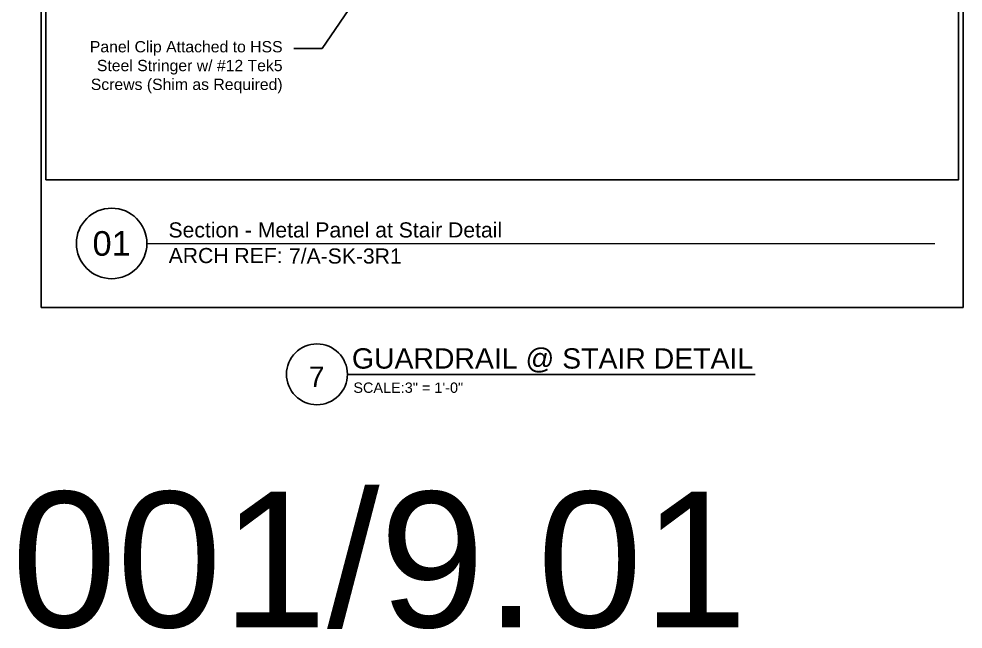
# Model space of a CAD drawing. Header units: inches. Extents: x -301 to 39679, y -468 to 370.
# Drawn here: x -20.84 to 12.64, y -11.15 to 10.48 of the extents above; entities that cross this region are included whole.
import ezdxf
from ezdxf import colors
from ezdxf.entities.mleader import LeaderData, LeaderLine
from ezdxf.enums import TextEntityAlignment as Align
from ezdxf.math import Vec2, Vec3

# ---------------------------------------------------------------- set-up
doc = ezdxf.new("R2010")
doc.units = ezdxf.units.IN
doc.header["$MEASUREMENT"] = 0
doc.layers.get('Defpoints').update_dxf_attribs({"color": 3})
doc.layers.add('NSE-Border', color=156, linetype='Continuous', plot=False)
doc.layers.add('NSE-Construction', color=86, linetype='Continuous', plot=False)
doc.layers.add('NSE-Call-Outs', color=51, linetype='Continuous', lineweight=13)
doc.layers.add('NSE-Title', color=51, linetype='Continuous', lineweight=9)
doc.layers.add('NSE-Detail Border', color=7, linetype='Continuous')
doc.styles.add('004 - NSSM - Standard', font='arial.ttf', dxfattribs={"height": 0.4})
doc.styles.add('008 - NSSM - Standard', font='arial.ttf', dxfattribs={"height": 0.8})
doc.styles.add('048 - NSSM - Standard', font='arial.ttf', dxfattribs={"height": 4.8})
doc.styles.add('PDF Arial', font='arial.ttf')

# ---------------------------------------------------------------- blocks, each defined once
blk = doc.blocks.new('*U5')
blk.add_wipeout([(8.13, 1.1293), (8.13, 0), (0, 0), (0, 11.3125), (8.1719, 11.3125), (8.1719, 0), (8.13, 0), (8.13, 11.2706), (0.0419, 11.2706), (0.0419, 1.1293)])
at = {"layer": 'Defpoints', "ltscale": 0.0625}
blk.add_lwpolyline([(0.0419, 1.1293), (8.13, 1.1293), (8.13, 11.2706), (0.0419, 11.2706)], close=True, dxfattribs=at)
at = {"layer": 'Defpoints'}
blk.add_circle((0.625, 0.5668), 0.3125, dxfattribs=at)
at = {"layer": 'NSE-Border', "ltscale": 0.0625}
blk.add_lwpolyline([(0, 0), (8.1719, 0), (8.1719, 11.3125), (0, 11.3125)], close=True, dxfattribs=at)
at = {"layer": 'NSE-Title'}
blk.add_line((0.9375, 0.5668), (7.9219, 0.5668), dxfattribs=at)
at = {"layer": 'Defpoints', "style": '008 - NSSM - Standard'}
blk.add_attdef('DETAIL_NUMBER', text='', height=0.2179, dxfattribs=at).set_placement((0.625, 0.5668), align=Align.MIDDLE_CENTER)
at = {"layer": 'NSE-Title', "style": '004 - NSSM - Standard'}
blk.add_text('ARCH REF:', height=0.13407, dxfattribs=at).set_placement((1.6355, 0.4596), align=Align.MIDDLE_CENTER)
for tag, p in [('DETAIL_DESCRIPTION', (1.1292, 0.6197)), ('ARCH_REF', (2.1968, 0.3884))]:
    blk.add_attdef(tag, p, '', height=0.1341, dxfattribs=at)

msp = doc.modelspace()

# ---------------------------------------------------------------- linework, layer by layer
at = {"layer": 'NSE-Construction'}
msp.add_lwpolyline([(-10.27094, -1.04329, 0.41616609), (-11.3525, -2.11845, 0.41494257), (-10.27094, -3.2, 0.41272189), (-9.18939, -2.11845, 0.4117244)], format="xyb", close=True, dxfattribs=at)
msp.add_lwpolyline([(-9.19579, -2.12485), (5.26762, -2.12485)], dxfattribs=at)

# ---------------------------------------------------------------- texts
at = {"layer": 'Defpoints', "color": 5, "insert": (-8.05002, -6.28629), "char_height": 4.8, "attachment_point": 2, "style": '048 - NSSM - Standard'}
msp.add_mtext_dynamic_manual_height_columns('001/9.01', width=15.7513444, gutter_width=2, heights=[0], dxfattribs=at)
at = {"layer": 'NSE-Construction', "attachment_point": 4, "style": 'PDF Arial'}
for s, insert, char_height in [('GUARDRAIL @ STAIR DETAIL', (-9.03096, -1.63143), 0.7207946), ('7', (-10.56056, -2.20743), 0.72079), ('SCALE:3" = 1\'-0"', (-8.97976, -2.59819), 0.3667332)]:
    msp.add_mtext(s, dxfattribs=dict(at, insert=insert, char_height=char_height))

# ---------------------------------------------------------------- leaders
at = {"layer": 'NSE-Call-Outs'}
ml = msp.add_multileader_mtext('Standard', dxfattribs=at)
ml.set_content('Panel Clip Attached to HSS Steel Stringer w/ #12 Tek5 Screws (Shim as Required)', color=256, style='004 - NSSM - Standard')
ml.set_leader_properties(color=256)
ml.build(insert=Vec2(0, 0))
ml.multileader.update_dxf_attribs({"dogleg_length": 1, "arrow_head_size": 0.4})
ctx = ml.context
ctx.base_point, ctx.char_height, ctx.arrow_head_size, ctx.landing_gap_size, ctx.plane_origin = Vec3(-18.64961, 9.4327), 0.4, 0.4, 0.4, Vec3(-30.57807, 28.04499)
ctx.text_align_type = 2
notes = []
notes.append((ctx, [(0, (1, 1, 0), (-10.08836, 9.4327), (-1, 0), 1, [(0, [(-5.47648, 16.14267)], 0, [])])]))
ctx.mtext.insert, ctx.mtext.width, ctx.mtext.defined_height, ctx.mtext.alignment, ctx.mtext.flow_direction = Vec3(-11.48836, 9.6915), 8, 1.61676, 3, 5
for ctx, leaders in notes:
    for number, flags, end, landing, length, lines in leaders:
        leader = LeaderData()
        leader.index, (leader.has_last_leader_line, leader.has_dogleg_vector, leader.attachment_direction) = number, flags
        leader.last_leader_point, leader.dogleg_vector, leader.dogleg_length = Vec3(end), Vec3(landing), length
        for number, points, colour, breaks in lines:
            line = LeaderLine()
            line.index, line.vertices, line.color, line.breaks = number, Vec3.list(points), colors.encode_raw_color(colour), breaks
            leader.lines.append(line)
        ctx.leaders.append(leader)

# ---------------------------------------------------------------- next in the draw order: block references
at = {"layer": 'NSE-Detail Border', "xscale": 4, "yscale": 4, "zscale": 4}
msp.add_blockref('*U5', (-20.05002, 0.25), dxfattribs=at).add_auto_attribs({'DETAIL_DESCRIPTION': 'Section - Metal Panel at Stair Detail', 'ARCH_REF': '7/A-SK-3R1', 'DETAIL_NUMBER': '01'})

doc.saveas('drawing.dxf')
